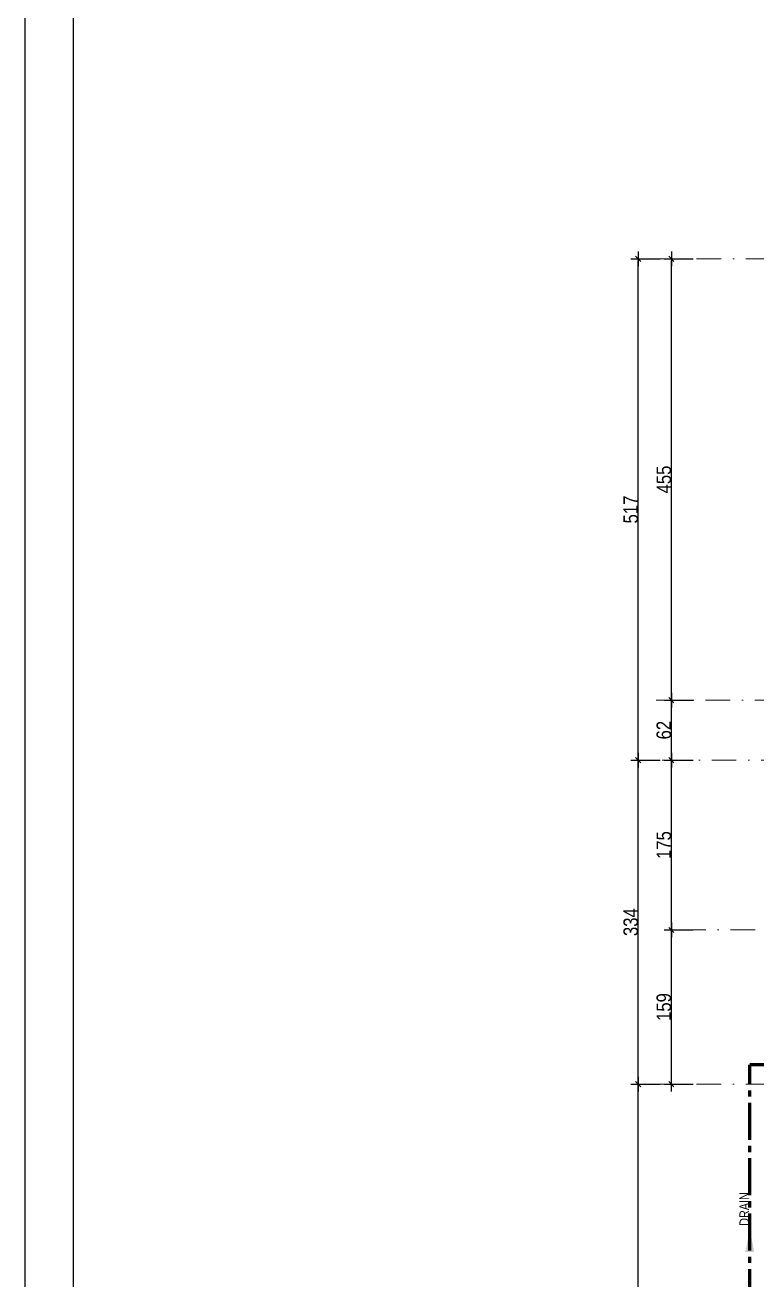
# Model space of a CAD drawing. Header units: centimetres. Extents: x -4990 to 114398, y -61489 to -12305.
# Drawn here: x 28113 to 28867, y -40716 to -39422 of the extents above; entities that cross this region are included whole.
import ezdxf
from ezdxf.enums import TextEntityAlignment as Align

# ---------------------------------------------------------------- set-up
doc = ezdxf.new("R2010")
doc.units = ezdxf.units.CM
doc.header["$LTSCALE"] = 0.5
doc.linetypes.add('AXES2', pattern=[28.575, 19.05, -3.175, 3.175, -3.175])
doc.linetypes.add('TIRETPTX2', pattern=[50.8, 25.4, -12.7, 0, -12.7])
doc.layers.get('DEFPOINTS').update_dxf_attribs({"linetype": 'CONTINUOUS'})
for name, color, linetype in [('01_Cad_2', 5, 'CONTINUOUS'), ('01_cote_gen', 4, 'CONTINUOUS'), ('01_texte', 230, 'CONTINUOUS'), ('AA_COTES', 2, 'CONTINUOUS')]:
    doc.layers.add(name, color=color, linetype=linetype)
doc.layers.add('01_murs_coup', color=5, linetype='CONTINUOUS', lineweight=60)
doc.layers.add('01_tram_axes', color=2, linetype='TIRETPTX2', lineweight=9)
doc.styles.add('MATTE_TXT', font='arial.ttf')
doc.styles.add('STYLE2', font='ARIALN.TTF')
doc.dimstyles.new('JB50', dxfattribs={"dimscale": 0.1, "dimtxt": 150, "dimasz": 15, "dimexe": 0.1, "dimexo": 0.1, "dimgap": 0.09, "dimtad": 1, "dimdec": 1, "dimdsep": 46, "dimtxsty": 'STYLE2', "dimblk1": 'BOND_G', "dimblk2": 'BOND_D', "dimsah": 1, "dimcen": 1.5, "dimdle": 0.01, "dimse1": 1, "dimse2": 1, "dimclrd": 4, "dimclre": 2, "dimclrt": 6, "dimazin": 2, "dimtfac": 2.333333, "dimtdec": 1, "dimtix": 1, "dimtmove": 2, "dimatfit": 3, "dimldrblk": 'BOND_G', "dimfxl": 1, "dimtolj": 1, "dimtzin": 0, "dimarcsym": 0})

# ---------------------------------------------------------------- blocks, each defined once
blk = doc.blocks.new('BOND_G')
at = {"layer": 'AA_COTES', "color": 0}
for p, q in [((0, -5), (0, 15)), ((5, 0), (-5, 0)), ((1.77, 1.77), (-1.77, -1.77))]:
    blk.add_line(p, q, dxfattribs=at)
blk = doc.blocks.new('BOND_D')
at = {"layer": 'AA_COTES', "color": 0}
for p, q in [((5, 0), (-5, 0)), ((-1.77, -1.77), (1.77, 1.77)), ((0, 5), (0, -15))]:
    blk.add_line(p, q, dxfattribs=at)
blk = doc.blocks.new('*D4054')
at = {"layer": '01_cote_gen', "color": 4, "lineweight": -2, "ltscale": 2, "transparency": 16777216}
blk.add_line((28745.1, -41322.5), (28745.1, -40516), dxfattribs=at)
at = {"layer": 'DEFPOINTS', "color": 0, "ltscale": 2}
for p in [(28745.1, -40514.5), (28754.3, -40514.5), (28880.2, -41324)]:
    blk.add_point(p, dxfattribs=at)
at = {"layer": '01_cote_gen', "color": 4, "lineweight": -2, "ltscale": 2, "transparency": 16777216, "xscale": 1.5, "yscale": 1.5, "zscale": 1.5}
for name, p, rotation in [('BOND_D', (28745.1, -40514.5), 90), ('BOND_G', (28745.1, -41324), 270)]:
    blk.add_blockref(name, p, dxfattribs=dict(at, rotation=rotation))
at = {"layer": '01_cote_gen', "color": 6, "ltscale": 2, "transparency": 16777216, "insert": (28737.5, -40919.3), "char_height": 15, "attachment_point": 5, "rotation": 90, "style": 'STYLE2'}
blk.add_mtext('\\A1;809.4', dxfattribs=at)
blk = doc.blocks.new('*D4055')
at = {"layer": '01_cote_gen', "color": 4, "lineweight": -2, "ltscale": 2, "transparency": 16777216}
blk.add_line((28779.3, -40513), (28779.3, -40357), dxfattribs=at)
at = {"layer": 'DEFPOINTS', "color": 0, "ltscale": 2}
for p in [(28779.3, -40355.5), (28833.9, -40355.5), (28788.4, -40514.5)]:
    blk.add_point(p, dxfattribs=at)
at = {"layer": '01_cote_gen', "color": 4, "lineweight": -2, "ltscale": 2, "transparency": 16777216, "xscale": 1.5, "yscale": 1.5, "zscale": 1.5}
for name, p, rotation in [('BOND_D', (28779.3, -40355.5), 90), ('BOND_G', (28779.3, -40514.5), 270)]:
    blk.add_blockref(name, p, dxfattribs=dict(at, rotation=rotation))
at = {"layer": '01_cote_gen', "color": 6, "ltscale": 2, "transparency": 16777216, "insert": (28771.6, -40435), "char_height": 15, "attachment_point": 5, "rotation": 90, "style": 'STYLE2'}
blk.add_mtext('\\A1;159', dxfattribs=at)
blk = doc.blocks.new('*D4056')
at = {"layer": '01_cote_gen', "color": 4, "lineweight": -2, "ltscale": 2, "transparency": 16777216}
blk.add_line((28779.3, -40354), (28779.3, -40182), dxfattribs=at)
at = {"layer": 'DEFPOINTS', "color": 0, "ltscale": 2}
for p in [(28779.3, -40180.5), (28860.1, -40180.5), (28833.9, -40355.5)]:
    blk.add_point(p, dxfattribs=at)
at = {"layer": '01_cote_gen', "color": 4, "lineweight": -2, "ltscale": 2, "transparency": 16777216, "xscale": 1.5, "yscale": 1.5, "zscale": 1.5}
for name, p, rotation in [('BOND_D', (28779.3, -40180.5), 90), ('BOND_G', (28779.3, -40355.5), 270)]:
    blk.add_blockref(name, p, dxfattribs=dict(at, rotation=rotation))
at = {"layer": '01_cote_gen', "color": 6, "ltscale": 2, "transparency": 16777216, "insert": (28771.6, -40268), "char_height": 15, "attachment_point": 5, "rotation": 90, "style": 'STYLE2'}
blk.add_mtext('\\A1;175', dxfattribs=at)
blk = doc.blocks.new('*D4057')
at = {"layer": '01_cote_gen', "color": 4, "lineweight": -2, "ltscale": 2, "transparency": 16777216}
blk.add_line((28779.3, -40179), (28779.3, -40120), dxfattribs=at)
at = {"layer": 'DEFPOINTS', "color": 0, "ltscale": 2}
for p in [(28779.3, -40118.5), (28860.1, -40118.5), (28860.1, -40180.5)]:
    blk.add_point(p, dxfattribs=at)
at = {"layer": '01_cote_gen', "color": 4, "lineweight": -2, "ltscale": 2, "transparency": 16777216, "xscale": 1.5, "yscale": 1.5, "zscale": 1.5}
for name, p, rotation in [('BOND_D', (28779.3, -40118.5), 90), ('BOND_G', (28779.3, -40180.5), 270)]:
    blk.add_blockref(name, p, dxfattribs=dict(at, rotation=rotation))
at = {"layer": '01_cote_gen', "color": 6, "ltscale": 2, "transparency": 16777216, "insert": (28771.6, -40149.5), "char_height": 15, "attachment_point": 5, "rotation": 90, "style": 'STYLE2'}
blk.add_mtext('\\A1;62', dxfattribs=at)
blk = doc.blocks.new('*D4058')
at = {"layer": '01_cote_gen', "color": 4, "lineweight": -2, "ltscale": 2, "transparency": 16777216}
blk.add_line((28779.3, -40117), (28779.3, -39665), dxfattribs=at)
at = {"layer": 'DEFPOINTS', "color": 0, "ltscale": 2}
for p in [(28779.3, -39663.5), (28788.4, -39663.5), (28860.1, -40118.5)]:
    blk.add_point(p, dxfattribs=at)
at = {"layer": '01_cote_gen', "color": 4, "lineweight": -2, "ltscale": 2, "transparency": 16777216, "xscale": 1.5, "yscale": 1.5, "zscale": 1.5}
for name, p, rotation in [('BOND_D', (28779.3, -39663.5), 90), ('BOND_G', (28779.3, -40118.5), 270)]:
    blk.add_blockref(name, p, dxfattribs=dict(at, rotation=rotation))
at = {"layer": '01_cote_gen', "color": 6, "ltscale": 2, "transparency": 16777216, "insert": (28771.6, -39891), "char_height": 15, "attachment_point": 5, "rotation": 90, "style": 'STYLE2'}
blk.add_mtext('\\A1;455', dxfattribs=at)
blk = doc.blocks.new('*D4059')
at = {"layer": '01_cote_gen', "color": 4, "lineweight": -2, "ltscale": 2, "transparency": 16777216}
blk.add_line((28745.1, -40513), (28745.1, -40182), dxfattribs=at)
at = {"layer": 'DEFPOINTS', "color": 0, "ltscale": 2}
for p in [(28745.1, -40180.5), (28862.8, -40180.5), (28831.7, -40514.5)]:
    blk.add_point(p, dxfattribs=at)
at = {"layer": '01_cote_gen', "color": 4, "lineweight": -2, "ltscale": 2, "transparency": 16777216, "xscale": 1.5, "yscale": 1.5, "zscale": 1.5}
for name, p, rotation in [('BOND_D', (28745.1, -40180.5), 90), ('BOND_G', (28745.1, -40514.5), 270)]:
    blk.add_blockref(name, p, dxfattribs=dict(at, rotation=rotation))
at = {"layer": '01_cote_gen', "color": 6, "ltscale": 2, "transparency": 16777216, "insert": (28737.5, -40347.5), "char_height": 15, "attachment_point": 5, "rotation": 90, "style": 'STYLE2'}
blk.add_mtext('\\A1;334', dxfattribs=at)
blk = doc.blocks.new('*D4060')
at = {"layer": '01_cote_gen', "color": 4, "lineweight": -2, "ltscale": 2, "transparency": 16777216}
blk.add_line((28745.1, -40179), (28745.1, -39665), dxfattribs=at)
at = {"layer": 'DEFPOINTS', "color": 0, "ltscale": 2}
for p in [(28745.1, -39663.5), (28767.6, -39663.5), (28767.6, -40180.5)]:
    blk.add_point(p, dxfattribs=at)
at = {"layer": '01_cote_gen', "color": 4, "lineweight": -2, "ltscale": 2, "transparency": 16777216, "xscale": 1.5, "yscale": 1.5, "zscale": 1.5}
for name, p, rotation in [('BOND_D', (28745.1, -39663.5), 90), ('BOND_G', (28745.1, -40180.5), 270)]:
    blk.add_blockref(name, p, dxfattribs=dict(at, rotation=rotation))
at = {"layer": '01_cote_gen', "color": 6, "ltscale": 2, "transparency": 16777216, "insert": (28737.5, -39922), "char_height": 15, "attachment_point": 5, "rotation": 90, "style": 'STYLE2'}
blk.add_mtext('\\A1;517', dxfattribs=at)

msp = doc.modelspace()

# ---------------------------------------------------------------- linework, layer by layer
at = {"layer": '01_Cad_2'}
msp.add_line((28112.925, -42944.196), (28112.925, -38744.196), dxfattribs=at)
at = {"layer": '01_Cad_2', "color": 2}
msp.add_line((28162.925, -42894.196), (28162.925, -38794.196), dxfattribs=at)
at = {"layer": '01_murs_coup', "linetype": 'AXES2', "ltscale": 4}
for p in [(28936.174, -40494.54), (28860.174, -41314.856)]:
    msp.add_line(p, (28860.174, -40494.54), dxfattribs=at)
at = {"layer": '01_murs_coup'}
for points in [[(28860.174, -40664.112), (28855.554, -40687.827), (28860.174, -40687.827)], [(28860.174, -40664.112), (28864.793, -40687.827), (28860.174, -40687.827)]]:
    msp.add_solid(points, dxfattribs=at)
at = {"layer": '01_tram_axes', "ltscale": 2}
for p, q in [((28754.281, -39663.535), (29552.381, -39663.535)), ((29552.381, -40118.54), (28754.281, -40118.54)), ((29202.565, -40180.532), (28754.281, -40180.532)), ((28789.442, -40355.54), (29552.381, -40355.54)), ((28754.281, -40514.54), (29552.38, -40514.54))]:
    msp.add_line(p, q, dxfattribs=at)

# ---------------------------------------------------------------- texts
at = {"layer": '01_texte', "style": 'MATTE_TXT', "width": 0.8}
msp.add_text('DRAIN', height=10, rotation=90, dxfattribs=at).set_placement((28862.484, -40643.313), align=Align.BOTTOM_CENTER)

# ---------------------------------------------------------------- dimensions: what is measured, and where the dimension line sits
at = {"layer": '01_cote_gen', "ltscale": 2}
for base, p1, p2, picture, middle in [((28745.13, -39663.535), (28767.63, -40180.532), (28767.63, -39663.535), '*D4060', (28737.463, -39922.034)), ((28779.287, -39663.535), (28860.073, -40118.54), (28788.438, -39663.535), '*D4058', (28771.65, -39891.037)), ((28779.287, -40118.54), (28860.073, -40180.532), (28860.073, -40118.54), '*D4057', (28771.619, -40149.536)), ((28745.13, -40180.532), (28831.684, -40514.54), (28862.827, -40180.532), '*D4059', (28737.463, -40347.536)), ((28779.287, -40180.532), (28833.872, -40355.54), (28860.073, -40180.532), '*D4056', (28771.619, -40268.036)), ((28779.287, -40355.54), (28788.437, -40514.54), (28833.872, -40355.54), '*D4055', (28771.619, -40435.04)), ((28745.13, -40514.54), (28880.174, -41323.985), (28754.281, -40514.54), '*D4054', (28737.463, -40919.262))]:
    dim = msp.add_linear_dim(base=base, p1=p1, p2=p2, angle=90, dimstyle='JB50', dxfattribs=at)
    dim.commit()
    dim.dimension.update_dxf_attribs({"geometry": picture, "text_midpoint": middle})

doc.saveas('drawing.dxf')
